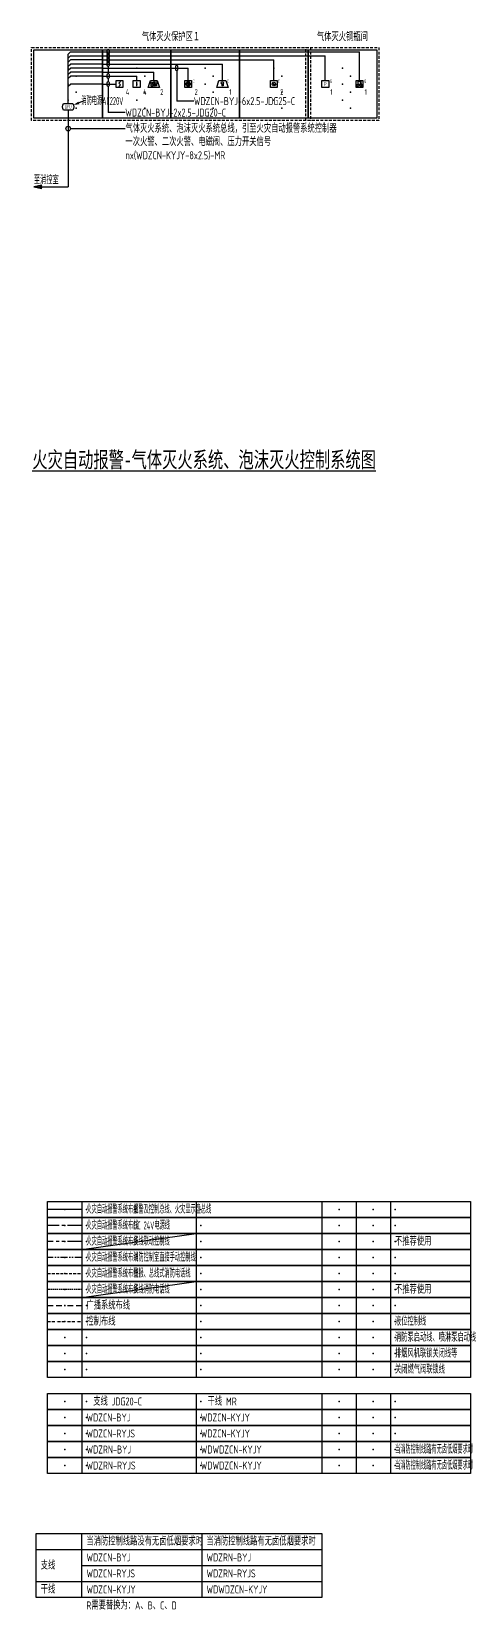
# Model space of a CAD drawing. Header units: millimetres. Extents: x -1040173 to 349982, y -145921 to 298175.
# Drawn here: x 90386 to 109587, y -71223 to -2206 of the extents above; entities that cross this region are included whole.
import ezdxf
from ezdxf import colors
from ezdxf.entities.mleader import LeaderData, LeaderLine
from ezdxf.enums import TextEntityAlignment as Align
from ezdxf.math import Vec2, Vec3

# ---------------------------------------------------------------- set-up
doc = ezdxf.new("R2010")
doc.units = ezdxf.units.MM
doc.header["$LTSCALE"] = 500
doc.header["$MEASUREMENT"] = 0
for name, pattern in [('BORDER', [1.75, 0.5, -0.25, 0.5, -0.25, 0, -0.25]), ('BORDER2', [0.875, 0.25, -0.125, 0.25, -0.125, 0, -0.125]), ('CENTER', [2, 1.25, -0.25, 0.25, -0.25]), ('HIDDEN', [0.375, 0.25, -0.125]), ('HIDDEN2', [0.1875, 0.125, -0.0625]), ('PHANTOM', [2.5, 1.25, -0.25, 0.25, -0.25, 0.25, -0.25]), ('PHANTOM2', [1.25, 0.625, -0.125, 0.125, -0.125, 0.125, -0.125])]:
    doc.linetypes.add(name, pattern=pattern)
doc.layers.get('0').update_dxf_attribs({"color": 255, "linetype": 'CONTINUOUS'})
for name, color, linetype in [('E-BRST-WIRE', 2, 'BORDER'), ('E-CTRL-WIRE', 3, 'BORDER2'), ('E-FAS-DEVC', 3, 'CONTINUOUS'), ('E-FAS-WIRE', 4, 'CONTINUOUS'), ('E-FAS-WIRE2', 1, 'CENTER'), ('E-FAS-WIRE3', 4, 'PHANTOM'), ('E-FAS-WIRE4', 4, 'PHANTOM2'), ('E-FAS-WIRE5', 4, 'HIDDEN'), ('E-FAS-WIRE6', 6, 'HIDDEN2'), ('E-REQU-DIMS', 30, 'CONTINUOUS'), ('E-UNIV-DIAG', 2, 'CONTINUOUS'), ('E-UNIV-DIAG2', 2, 'HIDDEN'), ('E-UNIV-EL', 140, 'CONTINUOUS'), ('E-UNIV-NOTE', 6, 'CONTINUOUS')]:
    doc.layers.add(name, color=color, linetype=linetype)
doc.styles.add('TH-STYLE1', font='Stfangso_0.ttf', dxfattribs={"width": 0.7})
doc.styles.add('TH-STYLE3', font='tssdeng.shx', dxfattribs={"width": 0.7, "bigfont": 'tssdchn.shx'})

# ---------------------------------------------------------------- blocks, each defined once
blk = doc.blocks.new('E-ES01')
blk.add_lwpolyline([(0, 3000), (3000, 3000), (3000, 0), (0, 0)], close=True)
for p in [(1500, 2200), (1500, 1500), (1850, 1850), (1500, 800), (1850, 1150), (1850, 450)]:
    blk.add_point(p)
blk = doc.blocks.new('E-BKTS2')
for p, q in [((0, 0), (185, 0)), ((0, -7), (0, 0)), ((185, 0), (185, -7)), ((185, -7), (0, -7))]:
    blk.add_line(p, q)
at = {"linetype": 'Continuous'}
for p, q in [((15, 0), (15, -7)), ((65, 0), (65, -7)), ((120, 0), (120, -7)), ((135, 0), (135, -7)), ((150, 0), (150, -7))]:
    blk.add_line(p, q, dxfattribs=at)
for p in [(7.5, -3.5), (17, -3.5), (67, -3.5), (127.5, -3.5), (142.5, -3.5), (152, -3.5)]:
    blk.add_point(p, dxfattribs=at)
blk = doc.blocks.new('E-BFAS110')
blk.add_lwpolyline([(-1.5, -1.5), (-1.5, 1.5), (1.5, 1.5), (1.5, -1.5)], close=True)
at = {"layer": 'E-UNIV-EL'}
blk.add_lwpolyline([(0.35, 1.06), (-0.35, 0.35), (0.35, -0.35), (-0.35, -1.06)], dxfattribs=at)
blk = doc.blocks.new('E-BFAS120')
blk.add_lwpolyline([(-1.5, -1.5), (-1.5, 1.5), (1.5, 1.5), (1.5, -1.5)], close=True)
at = {"layer": 'E-UNIV-EL'}
blk.add_line((0, -1), (0, 1), dxfattribs=at)
at = {"layer": 'E-UNIV-EL', "const_width": 0.25}
blk.add_lwpolyline([(-0.125, -0.75, 1), (0.125, -0.75, 1)], format="xyb", close=True, dxfattribs=at)
blk = doc.blocks.new('E-BGFS110')
blk.add_lwpolyline([(-2, 1.5), (2, 1.5, -0.333333), (2, -1.5), (-2, -1.5, -0.333333)], format="xyb", close=True)
at = {"layer": 'E-UNIV-EL', "style": 'TH-STYLE3', "width": 0.7}
blk.add_attdef('F', text='', height=1.5, dxfattribs=at).set_placement((0, 0), align=Align.MIDDLE)
blk = doc.blocks.new('E-BGFS210')
blk.add_lwpolyline([(-1.5, -1.5), (-1.5, 1.5), (1.5, 1.5), (1.5, -1.5)], close=True)
at = {"layer": 'E-UNIV-EL'}
blk.add_line((0, 0.625), (0, -0.625), dxfattribs=at)
for radius in [1, 0.5]:
    blk.add_circle((0, 0), radius, dxfattribs=at)
at = {"layer": 'E-UNIV-EL', "style": 'TH-STYLE3', "width": 0.5}
blk.add_attdef('F', text='', height=1.5, dxfattribs=at).set_placement((2.5, 1.25), align=Align.MIDDLE)
blk = doc.blocks.new('E-BGFS220')
blk.add_lwpolyline([(-1.5, -1.5), (-1.5, 1.5), (1.5, 1.5), (1.5, -1.5)], close=True)
at = {"layer": 'E-UNIV-EL', "style": 'TH-STYLE3'}
for height, width, p in [(1.7, 0.7, (0, 0)), (1.5, 0.5, (2.5, 1.25))]:
    blk.add_attdef('F', text='', height=height, dxfattribs=dict(at, width=width)).set_placement(p, align=Align.MIDDLE)
blk = doc.blocks.new('E-BFAS330')
blk.add_lwpolyline([(-2.5, -1.5), (-1.5, 1.5), (1.5, 1.5), (2.5, -1.5)], close=True)
at = {"layer": 'E-UNIV-EL'}
for p, q in [((-1.56, 1), (-0.24, 0.6)), ((-1.1, 0), (-1.56, 1)), ((-0.5, 0), (-1.3, 0)), ((-1.3, 0), (-1.3, -0.8)), ((-0.7, 0), (-0.24, 0.6)), ((-0.5, 0), (-0.5, -0.8)), ((0, 1.5), (0, -1.5)), ((0.6, 0.1), (0.6, -0.8)), ((1.2, 0.1), (1.2, -0.8)), ((-1.3, -0.8), (-0.5, -0.8)), ((1.2, -0.8), (0.6, -0.8))]:
    blk.add_line(p, q, dxfattribs=at)
blk.add_circle((0.9, 0.5), 0.5, dxfattribs=at)
blk = doc.blocks.new('E-BGFS310')
blk.add_lwpolyline([(-2.5, -1.5), (-1.5, 1.5), (1.5, 1.5), (2.5, -1.5)], close=True)
at = {"layer": 'E-UNIV-EL'}
for p, q in [((-0.3, 0.1), (-0.3, -0.8)), ((0.3, 0.1), (0.3, -0.8)), ((0.3, -0.8), (-0.3, -0.8))]:
    blk.add_line(p, q, dxfattribs=at)
blk.add_circle((0, 0.5), 0.5, dxfattribs=at)
at = {"layer": 'E-UNIV-EL', "style": 'TH-STYLE3', "width": 0.5}
blk.add_attdef('F', text='', height=1.5, dxfattribs=at).set_placement((2.5, 1.25), align=Align.MIDDLE)
blk = doc.blocks.new('E-BFAS730')
blk.add_lwpolyline([(-1.5, -1.5), (-1.5, 1.5), (1.5, 1.5), (1.5, -1.5)], close=True)
at = {"layer": 'E-UNIV-EL'}
blk.add_line((-0.71, 0.71), (0.71, -0.71), dxfattribs=at)
blk.add_circle((0, 0), 0.8, dxfattribs=at)
at = {"layer": 'E-UNIV-EL', "style": 'TH-STYLE3', "width": 0.5}
blk.add_attdef('F', text='', height=1.5, dxfattribs=at).set_placement((2.25, 1.25), align=Align.MIDDLE)
blk = doc.blocks.new('E-BGFS410')
blk.add_lwpolyline([(-1.5, -1.5), (-1.5, 1.5), (1.5, 1.5), (1.5, -1.5)], close=True)
at = {"layer": 'E-UNIV-EL'}
for p, q in [((-0.65, 1.3), (0.65, 1.3)), ((-0.65, 0), (-0.65, 1.3)), ((-0.65, 0), (0.65, 0)), ((0, 0), (0, -0.7)), ((0.65, 0), (0.65, 1.3))]:
    blk.add_line(p, q, dxfattribs=at)
blk.add_lwpolyline([(1, -1.28), (1, -0.12), (-1, -1.28), (-1, -0.12)], close=True, dxfattribs=at)
at = {"layer": 'E-UNIV-EL', "style": 'TH-STYLE3'}
for height, width, p in [(1, 0.7, (0, 0.65)), (1.5, 0.5, (2.5, 1.25))]:
    blk.add_attdef('F', text='', height=height, dxfattribs=dict(at, width=width)).set_placement(p, align=Align.MIDDLE)
blk = doc.blocks.new('_DotBlank')
at = {"color": 0, "linetype": 'ByBlock', "lineweight": -2}
blk.add_line((-0.5, 0), (-1, 0), dxfattribs=at)
blk.add_circle((0, 0), 0.5, dxfattribs=at)

msp = doc.modelspace()

# ---------------------------------------------------------------- linework, layer by layer
at = {"layer": 'E-BRST-WIRE'}
msp.add_line((91087, -57927), (92587, -57927), dxfattribs=at)
at = {"layer": 'E-CTRL-WIRE'}
msp.add_line((91087, -58627), (92587, -58627), dxfattribs=at)
at = {"layer": 'E-FAS-DEVC'}
msp.add_line((92691, -5243), (92456, -5329), dxfattribs=at)
msp.add_lwpolyline([(92456, -5329, 125, 0, 0), (92221, -5414, 0, 0, 0)], format="xyseb", dxfattribs=at)
at = {"layer": 'E-FAS-WIRE'}
for p, q in [((91986, -3200), (92086, -3100)), ((91986, -4600), (91986, -3200)), ((91986, -3375), (92086, -3275)), ((91986, -3550), (92086, -3450)), ((92086, -3100), (93486, -3100)), ((92086, -3275), (93486, -3275)), ((93486, -3450), (92086, -3450)), ((93486, -3100), (96486, -3100)), ((93486, -3275), (96486, -3275)), ((93486, -3450), (96486, -3450)), ((96486, -3100), (99486, -3100)), ((96486, -3275), (99486, -3275)), ((96486, -3450), (99486, -3450)), ((99486, -3100), (102486, -3100)), ((99486, -3275), (102486, -3275)), ((99486, -3450), (100986, -3450)), ((100986, -4350), (100986, -3450)), ((102486, -3100), (104736, -3100)), ((102486, -3275), (103236, -3275)), ((103236, -4350), (103236, -3275)), ((104736, -4350), (104736, -3100)), ((91986, -3725), (92086, -3625)), ((91986, -3900), (92086, -3800)), ((91986, -4075), (92086, -3975)), ((93486, -3625), (92086, -3625)), ((93486, -3800), (92086, -3800)), ((93486, -3975), (92086, -3975)), ((93486, -3625), (96486, -3625)), ((93486, -3800), (96486, -3800)), ((93486, -3975), (95736, -3975)), ((95736, -4350), (95736, -3975)), ((96486, -3625), (98736, -3625)), ((96486, -3800), (97236, -3800)), ((97236, -4350), (97236, -3800)), ((98736, -4350), (98736, -3625)), ((91986, -4250), (92086, -4150)), ((91986, -4600), (92086, -4500)), ((91986, -5350), (91986, -4600)), ((93486, -4150), (92086, -4150)), ((93486, -4500), (92086, -4500)), ((93486, -4150), (94986, -4150)), ((93486, -4500), (94086, -4500)), ((94986, -4350), (94986, -4150)), ((91986, -5650), (91986, -6000)), ((91986, -6000), (91986, -9000)), ((90486, -9000), (91986, -9000)), ((92587, -53727), (91087, -53727))]:
    msp.add_line(p, q, dxfattribs=at)
msp.add_lwpolyline([(90486, -9000), (90839, -9075), (90739, -9000), (90839, -8925), (90486, -9000)], dxfattribs=at)
at = {"layer": 'E-FAS-WIRE2'}
msp.add_line((92587, -54427), (91087, -54427), dxfattribs=at)
at = {"layer": 'E-FAS-WIRE3'}
msp.add_line((92587, -55127), (91087, -55127), dxfattribs=at)
at = {"layer": 'E-FAS-WIRE4'}
msp.add_line((92587, -55827), (91087, -55827), dxfattribs=at)
at = {"layer": 'E-FAS-WIRE5'}
msp.add_line((91087, -56527), (92587, -56527), dxfattribs=at)
at = {"layer": 'E-FAS-WIRE6'}
msp.add_line((92587, -57227), (91087, -57227), dxfattribs=at)
at = {"layer": 'E-UNIV-DIAG'}
for p, q in [((97837, -67897), (97837, -70697)), ((90587, -68597), (103087, -68597)), ((92587, -69297), (103087, -69297)), ((90587, -69997), (103087, -69997))]:
    msp.add_line(p, q, dxfattribs=at)
msp.add_lwpolyline([(90587, -70697), (90587, -67897), (103087, -67897), (103087, -70697)], close=True, dxfattribs=at)
msp.add_lwpolyline([(92587, -70697), (92587, -67897)], dxfattribs=at)
at = {"layer": 'E-UNIV-DIAG2'}
for points in [[(90386, -6100), (90386, -2900), (102586, -2900), (102586, -6100)], [(102386, -6100), (102386, -2900), (105586, -2900), (105586, -6100)]]:
    msp.add_lwpolyline(points, close=True, dxfattribs=at)
at = {"layer": 'E-UNIV-NOTE'}
for p, q in [((93736, -3750), (93736, -4025)), ((96736, -3925), (96736, -5250)), ((93736, -4275), (93736, -4375)), ((93736, -4625), (93736, -5750)), ((97486, -5250), (96736, -5250)), ((94486, -5750), (93736, -5750)), ((92587, -55477), (97587, -54777)), ((92587, -57577), (97587, -56877))]:
    msp.add_line(p, q, dxfattribs=at)
for centre in [(93736, -3100), (93736, -3275), (93736, -3450), (93736, -3625), (93736, -4150), (96736, -3800), (93736, -4500)]:
    msp.add_ellipse(centre, major_axis=(0, -125), ratio=0.35, dxfattribs=at)

# ---------------------------------------------------------------- block references
at = {"layer": 'E-FAS-DEVC', "xscale": 100, "yscale": 100, "zscale": 100}
for name, p in [('E-BFAS110', (94236, -4500)), ('E-BFAS120', (94986, -4500)), ('E-BFAS330', (95736, -4500))]:
    msp.add_blockref(name, p, dxfattribs=at)
for name, p, values in [('E-BGFS210', (97236, -4500), {'F': 'G'}), ('E-BGFS310', (98736, -4500), {'F': 'G'}), ('E-BFAS730', (100986, -4500), {'F': 'E'}), ('E-BGFS110', (91986, -5500), {'F': 'GFU'})]:
    msp.add_blockref(name, p, dxfattribs=at).add_auto_attribs(values)
at = {"layer": 'E-FAS-DEVC'}
ref = msp.add_blockref('E-BGFS220', (103236, -4500), dxfattribs=dict(at, xscale=100, yscale=100, zscale=100))
ref.add_attrib('F', 'G', dxfattribs={"layer": 'E-UNIV-EL', "height": 150, "style": 'TH-STYLE3', "width": 0.5}).set_placement((103486, -4375), align=Align.MIDDLE)
ref.add_attrib('F', 'P', dxfattribs={"layer": 'E-UNIV-EL', "height": 170, "style": 'TH-STYLE3', "width": 0.7}).set_placement((103236, -4500), align=Align.MIDDLE)
ref = msp.add_blockref('E-BGFS410', (104736, -4500), dxfattribs=dict(at, xscale=100, yscale=100, zscale=100))
ref.add_attrib('F', 'M', dxfattribs={"layer": 'E-UNIV-EL', "height": 100, "style": 'TH-STYLE3', "width": 0.7}).set_placement((104736, -4435), align=Align.MIDDLE)
ref.add_attrib('F', 'G', dxfattribs={"layer": 'E-UNIV-EL', "height": 150, "style": 'TH-STYLE3', "width": 0.5}).set_placement((104986, -4375), align=Align.MIDDLE)
at = {"layer": 'E-UNIV-DIAG'}
for p in [(90486, -6000), (93486, -6000), (96486, -6000), (99486, -6000), (102486, -6000)]:
    msp.add_blockref('E-ES01', p, dxfattribs=at)
at = {"layer": 'E-UNIV-DIAG', "xscale": 100, "yscale": 100, "zscale": 100}
for p in [(91087, -53377), (91087, -54077), (91087, -54777), (91087, -55477), (91087, -56177), (91087, -56877), (91087, -57577), (91087, -58277), (91087, -58977), (91087, -59677), (91087, -60377), (91087, -61777), (91087, -62477), (91087, -63177), (91087, -63877), (91087, -64577)]:
    msp.add_blockref('E-BKTS2', p, dxfattribs=at)

# ---------------------------------------------------------------- texts
at = {"layer": 'E-UNIV-NOTE', "style": 'TH-STYLE3', "width": 0.7}
for s, p in [('气体灭火保护区１', (96486, -2400)), ('气体灭火钢瓶间', (103986, -2400))]:
    msp.add_text(s, height=350, rotation=360, dxfattribs=at).set_placement(p, align=Align.MIDDLE)
at = {"layer": 'E-UNIV-NOTE', "style": 'TH-STYLE3'}
for s, height, width, p in [('4', 250, 0.7, (94586, -4850)), ('4', 250, 0.7, (95336, -4850)), ('2', 250, 0.7, (96086, -4850)), ('2', 250, 0.7, (97586, -4850)), ('1', 250, 0.7, (99086, -4850)), ('2', 250, 0.7, (101336, -4850)), ('1', 250, 0.7, (103505, -4850)), ('1', 250, 0.7, (105005, -4850)), ('消防电源AC220V', 350, 0.5, (93486, -5200))]:
    msp.add_text(s, height=height, dxfattribs=dict(at, width=width)).set_placement(p, align=Align.MIDDLE)
for s, width, p in [('WDZCN-BYJ-6x2.5-JDG25-C', 0.7, (97486, -5250)), ('WDZCN-BYJ-2x2.5-JDG20-C', 0.7, (94486, -5750)), ('至消控室', 0.6, (90486, -8700)), ('火灾自动报警系统布线', 0.5, (92787, -53727)), ('报警及控制总线、火灾显示盘总线 ', 0.5, (94837, -53727)), ('火灾自动报警系统布线', 0.5, (92787, -54427)), ('DC 24V电源线', 0.5, (94837, -54427)), ('火灾自动报警系统布线', 0.5, (92787, -55127)), ('多线联动控制线', 0.5, (94837, -55127)), ('不推荐使用', 0.7, (106287, -55127)), ('火灾自动报警系统布线', 0.5, (92787, -55827)), ('消防控制室直接手动控制线', 0.5, (94837, -55827)), ('火灾自动报警系统布线', 0.5, (92787, -56527)), ('警报、总线式消防电话线', 0.5, (94837, -56527)), ('火灾自动报警系统布线', 0.5, (92787, -57227)), ('多线消防电话线', 0.5, (94837, -57227)), ('不推荐使用', 0.7, (106287, -57227)), ('控制布线', 0.7, (92787, -58627)), ('支线 JDG20-C', 0.7, (93087, -62127)), ('干线 MR', 0.7, (98087, -62127)), ('WDZCN-BYJ', 0.7, (92787, -62827)), ('WDZCN-KYJY', 0.7, (97787, -62827)), ('WDZCN-RYJS', 0.7, (92787, -63527)), ('WDZCN-KYJY', 0.7, (97787, -63527)), ('WDZRN-BYJ', 0.7, (92787, -64227)), ('WDWDZCN-KYJY', 0.7, (97787, -64227)), ('当消防控制线路有无卤低烟要求时', 0.5, (106287, -64227)), ('WDZRN-RYJS', 0.7, (92787, -64927)), ('WDWDZCN-KYJY', 0.7, (97787, -64927)), ('当消防控制线路有无卤低烟要求时', 0.5, (106287, -64927)), ('当消防控制线路没有无卤低烟要求时', 0.7, (92787, -68247)), ('当消防控制线路有无卤低烟要求时', 0.7, (98037, -68247)), ('WDZCN-BYJ', 0.7, (92787, -68947)), ('WDZRN-BYJ', 0.7, (98037, -68947)), ('支线', 0.7, (90787, -69297)), ('WDZCN-RYJS', 0.7, (92787, -69647)), ('WDZRN-RYJS', 0.7, (98037, -69647)), ('干线', 0.7, (90787, -70347)), ('WDZCN-KYJY', 0.7, (92787, -70347)), ('WDWDZCN-KYJY', 0.7, (98037, -70347)), ('R需要替换为：A、B、C、D', 0.7, (92787, -71047))]:
    msp.add_text(s, height=350, dxfattribs=dict(at, width=width)).set_placement(p, align=Align.MIDDLE_LEFT)
at = {"layer": 'E-UNIV-NOTE', "linetype": 'Continuous', "style": 'TH-STYLE3', "width": 0.7}
msp.add_text('广播系统布线', height=350, dxfattribs=at).set_placement((92787, -57927), align=Align.MIDDLE_LEFT)
at = {"layer": 'E-UNIV-NOTE', "color": 1, "style": 'TH-STYLE3', "width": 0.6}
for s, p in [('液位控制线', (106287, -58627)), ('消防泵启动线、喷淋泵启动线', (106287, -59327)), ('排烟风机联锁关闭线等', (106287, -60027)), ('关闭燃气阀联锁线', (106287, -60727))]:
    msp.add_text(s, height=350, dxfattribs=at).set_placement(p, align=Align.MIDDLE_LEFT)
at = {"layer": 'E-UNIV-NOTE', "insert": (97936, -20968), "char_height": 700, "attachment_point": 5, "style": 'TH-STYLE1'}
msp.add_mtext('{\\L火灾自动报警-气体灭火系统、泡沫灭火控制系统图}', dxfattribs=at)

# ---------------------------------------------------------------- leaders
at = {"layer": 'E-REQU-DIMS'}
ml = msp.add_multileader_mtext('Standard', dxfattribs=at)
ml.set_content('气体灭火系统、泡沫灭火系统总线，引至火灾自动报警系统控制器\\P一次火警、二次火警、电磁阀、压力开关信号\\Pnx(WDZCN-KYJY-8x2.5)-MR', color=6, style='TH-STYLE3')
ml.set_leader_properties()
ml.set_arrow_properties(name='DOTBLANK')
ml.build(insert=Vec2(0, 0))
ml.multileader.update_dxf_attribs({"dogleg_length": 2, "arrow_head_size": 200, "scale": 100})
ctx = ml.context
ctx.base_point, ctx.scale, ctx.char_height, ctx.arrow_head_size, ctx.landing_gap_size, ctx.plane_origin = Vec3(94486, -6450), 100, 350, 200, 9, Vec3(75862, -4996)
notes = []
notes.append((ctx, [(0, (1, 1, 0), (94286, -6450), (1, 0), 200, [(1, [(91986, -6450)], 0, [])])]))
ctx.mtext.insert, ctx.mtext.flow_direction = Vec3(94495, -6275), 5
for ctx, leaders in notes:
    for number, flags, end, landing, length, lines in leaders:
        leader = LeaderData()
        leader.index, (leader.has_last_leader_line, leader.has_dogleg_vector, leader.attachment_direction) = number, flags
        leader.last_leader_point, leader.dogleg_vector, leader.dogleg_length = Vec3(end), Vec3(landing), length
        for number, points, colour, breaks in lines:
            line = LeaderLine()
            line.index, line.vertices, line.color, line.breaks = number, Vec3.list(points), colors.encode_raw_color(colour), breaks
            leader.lines.append(line)
        ctx.leaders.append(leader)

doc.saveas('drawing.dxf')
